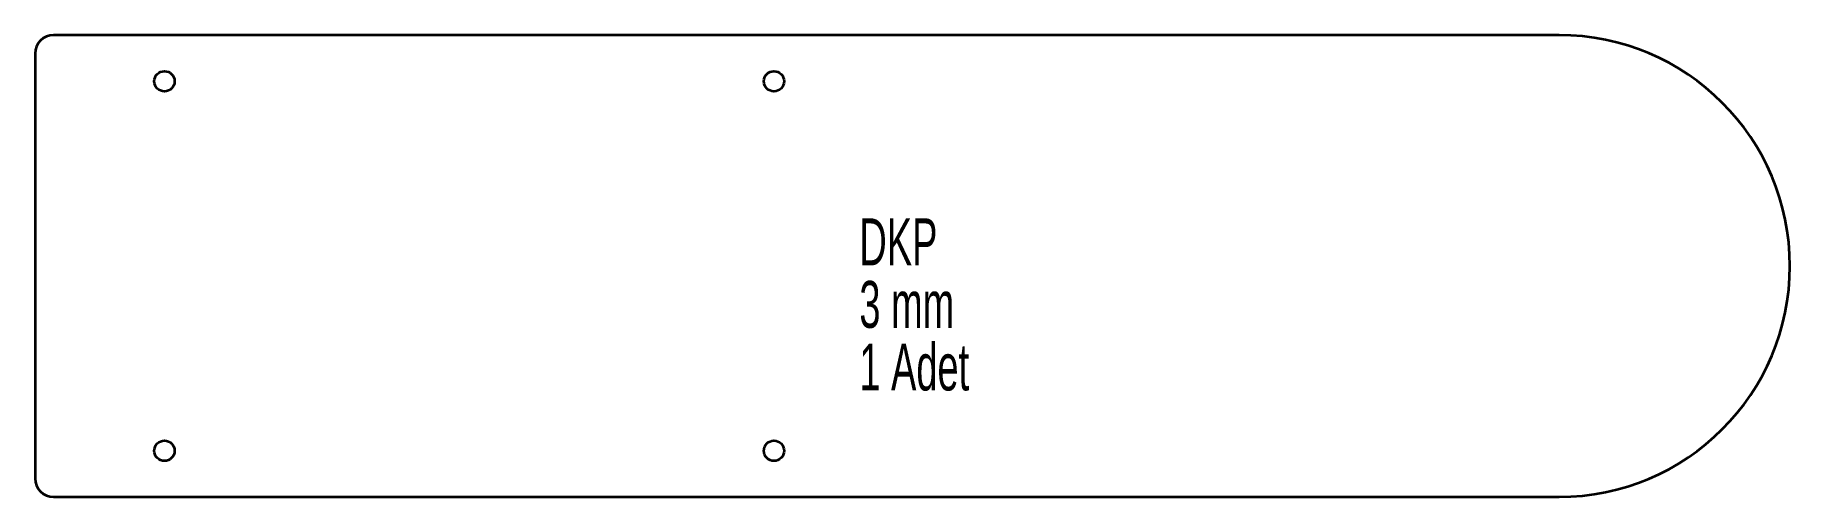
# Model space of a CAD drawing. Header units: millimetres. Extents: x -119 to 356, y 220 to 345.
import ezdxf

# ---------------------------------------------------------------- set-up
doc = ezdxf.new("R2010")
doc.units = ezdxf.units.MM
doc.styles.add('SLDTEXTSTYLE0', font='TXT', dxfattribs={"width": 0.605})

# ---------------------------------------------------------------- blocks, each defined once
blk = doc.blocks.new('SW_NOTE_0')
at = {"color": 0, "linetype": 'Continuous', "lineweight": 0, "char_height": 12.7, "attachment_point": 1, "style": 'SLDTEXTSTYLE0'}
for s, insert in [('DKP', (0, 16.37)), ('3 mm', (0, -0.56)), ('1 Adet', (0, -17.5))]:
    blk.add_mtext(s, dxfattribs=dict(at, insert=insert))

msp = doc.modelspace()

# ---------------------------------------------------------------- linework, layer by layer
at = {"color": 7, "linetype": 'Continuous', "lineweight": 35}
for p, q in [((293.13, 345.4), (-114.37, 345.4)), ((-119.37, 340.4), (-119.37, 225.4)), ((-114.37, 220.4), (293.13, 220.4))]:
    msp.add_line(p, q, dxfattribs=at)
for centre in [(-84.37, 332.9), (80.63, 332.9), (-84.37, 232.9), (80.63, 232.9)]:
    msp.add_circle(centre, 2.75, dxfattribs=at)
for centre, radius, start, end in [((-114.37, 340.4), 5, 90, 180), ((293.13, 282.9), 62.5, 270, 90), ((-114.37, 225.4), 5, 180, 270)]:
    msp.add_arc(centre, radius, start, end, dxfattribs=at)

# ---------------------------------------------------------------- block references
at = {"color": 7, "linetype": 'Continuous', "lineweight": 0}
msp.add_blockref('SW_NOTE_0', (103.75, 279.42), dxfattribs=at)

doc.saveas('drawing.dxf')
